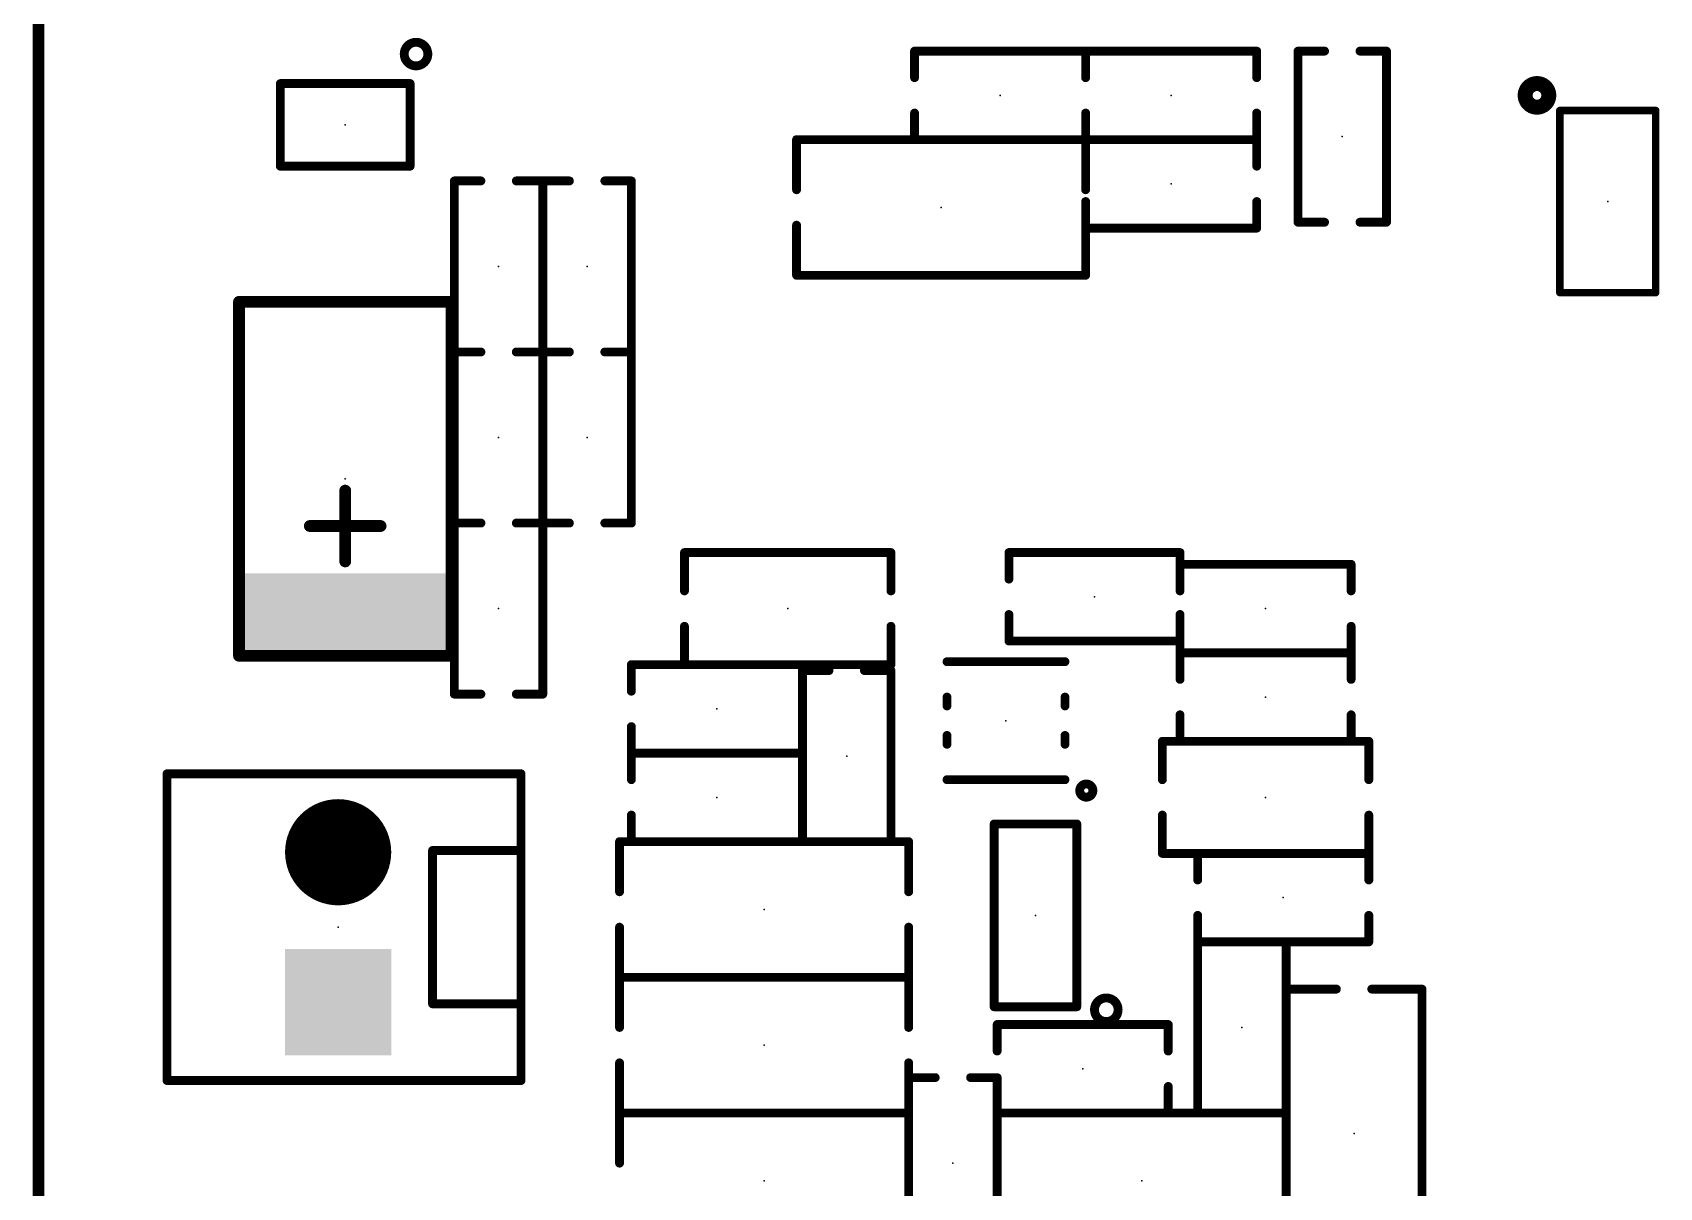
# Model space of a CAD drawing. Extents: x 0 to 89, y 0 to 124.
# Drawn here: x -0.1 to 27.48, y 71.79 to 91.37 of the extents above; entities that cross this region are included whole.
import ezdxf

# ---------------------------------------------------------------- set-up
doc = ezdxf.new("R2010")
doc.units = 0
for name, color, linetype in [('17', 82, 'CONTINUOUS'), ('20', 7, 'CONTINUOUS'), ('21', 253, 'CONTINUOUS'), ('23', 7, 'CONTINUOUS')]:
    doc.layers.add(name, color=color, linetype=linetype)

# ---------------------------------------------------------------- blocks, each defined once
blk = doc.blocks.new('RECT')
blk.add_solid([(-0.5, -0.5), (0.5, -0.5), (-0.5, 0.5), (0.5, 0.5)])
blk = doc.blocks.new('SQUAREP')
blk.add_solid([(-0.5, -0.5), (0.5, -0.5), (-0.5, 0.5), (0.5, 0.5)])
blk = doc.blocks.new('ROUNDP')
at = {"const_width": 0.5}
blk.add_lwpolyline([(0, -0.25, 1), (0, 0.25, 1), (0, -0.25)], format="xyb", dxfattribs=at)

msp = doc.modelspace()

# ---------------------------------------------------------------- linework, layer by layer
at = {"layer": '20', "const_width": 0.01}
msp.add_lwpolyline([(0, 121.92), (0, 0)], dxfattribs=at)
at = {"layer": '21'}
for points, const_width in [([(0, 121.92), (0, 0)], 0.2), ([(14.85, 90.6), (14.85, 91.05)], 0.15), ([(14.85, 91.05), (17.75, 91.05)], 0.15), ([(17.75, 91.05), (17.75, 90.6)], 0.15), ([(17.75, 90.6), (17.75, 91.05)], 0.15), ([(17.75, 91.05), (20.65, 91.05)], 0.15), ([(20.65, 91.05), (20.65, 90.6)], 0.15), ([(21.35, 88.15), (21.35, 91.05)], 0.15), ([(21.35, 91.05), (21.8, 91.05)], 0.15), ([(22.4, 91.05), (22.85, 91.05)], 0.15), ([(22.85, 91.05), (22.85, 88.15)], 0.15), ([(4.1, 90.5), (6.3, 90.5)], 0.15), ([(4.1, 89.1), (4.1, 90.5)], 0.15), ([(6.3, 90.5), (6.3, 89.1)], 0.15), ([(14.85, 89.55), (14.85, 90)], 0.15), ([(17.75, 90), (17.75, 89.55)], 0.15), ([(17.75, 89.55), (17.75, 90)], 0.15), ([(20.65, 90), (20.65, 89.55)], 0.15), ([(25.7876, 86.9562), (25.7876, 90.0438)], 0.127), ([(25.7876, 90.0438), (27.4126, 90.0438)], 0.127), ([(27.4126, 90.0438), (27.4126, 86.9562)], 0.127), ([(12.85, 88.7), (12.85, 89.55)], 0.15), ([(12.85, 89.55), (17.75, 89.55)], 0.15), ([(17.75, 89.55), (14.85, 89.55)], 0.15), ([(17.75, 89.55), (17.75, 88.7)], 0.15), ([(20.65, 89.55), (17.75, 89.55)], 0.15), ([(17.75, 89.1), (17.75, 89.55)], 0.15), ([(17.75, 89.55), (20.65, 89.55)], 0.15), ([(20.65, 89.55), (20.65, 89.1)], 0.15), ([(6.3, 89.1), (4.1, 89.1)], 0.15), ([(7.05, 85.95), (7.05, 88.85)], 0.15), ([(7.05, 88.85), (7.5, 88.85)], 0.15), ([(8.1, 88.85), (8.55, 88.85)], 0.15), ([(8.55, 88.85), (8.55, 85.95)], 0.15), ([(8.55, 85.95), (8.55, 88.85)], 0.15), ([(8.55, 88.85), (9, 88.85)], 0.15), ([(9.6, 88.85), (10.05, 88.85)], 0.15), ([(10.05, 88.85), (10.05, 85.95)], 0.15), ([(17.75, 88.05), (17.75, 88.5)], 0.15), ([(20.65, 88.5), (20.65, 88.05)], 0.15), ([(12.85, 87.25), (12.85, 88.1)], 0.15), ([(17.75, 88.1), (17.75, 87.25)], 0.15), ([(20.65, 88.05), (17.75, 88.05)], 0.15), ([(21.8, 88.15), (21.35, 88.15)], 0.15), ([(22.85, 88.15), (22.4, 88.15)], 0.15), ([(17.75, 87.25), (12.85, 87.25)], 0.15), ([(3.4, 80.8), (3.4, 86.8)], 0.2), ([(3.4, 86.8), (7, 86.8)], 0.2), ([(7, 86.8), (7, 80.8)], 0.2), ([(27.4126, 86.9562), (25.7876, 86.9562)], 0.127), ([(7.05, 83.05), (7.05, 85.95)], 0.15), ([(7.05, 85.95), (7.5, 85.95)], 0.15), ([(7.5, 85.95), (7.05, 85.95)], 0.15), ([(8.1, 85.95), (8.55, 85.95)], 0.15), ([(8.55, 85.95), (8.1, 85.95)], 0.15), ([(8.55, 85.95), (8.55, 83.05)], 0.15), ([(8.55, 83.05), (8.55, 85.95)], 0.15), ([(8.55, 85.95), (9, 85.95)], 0.15), ([(9, 85.95), (8.55, 85.95)], 0.15), ([(9.6, 85.95), (10.05, 85.95)], 0.15), ([(10.05, 85.95), (9.6, 85.95)], 0.15), ([(10.05, 85.95), (10.05, 83.05)], 0.15), ([(5.2, 82.4), (5.2, 83.6)], 0.2), ([(4.6, 83), (5.8, 83)], 0.2), ([(7.05, 80.15), (7.05, 83.05)], 0.15), ([(7.05, 83.05), (7.5, 83.05)], 0.15), ([(7.5, 83.05), (7.05, 83.05)], 0.15), ([(8.1, 83.05), (8.55, 83.05)], 0.15), ([(8.55, 83.05), (8.1, 83.05)], 0.15), ([(8.55, 83.05), (8.55, 80.15)], 0.15), ([(9, 83.05), (8.55, 83.05)], 0.15), ([(10.05, 83.05), (9.6, 83.05)], 0.15), ([(10.95, 81.9), (10.95, 82.55)], 0.15), ([(10.95, 82.55), (14.45, 82.55)], 0.15), ([(14.45, 82.55), (14.45, 81.9)], 0.15), ([(16.45, 82.1), (16.45, 82.55)], 0.15), ([(16.45, 82.55), (19.35, 82.55)], 0.15), ([(19.35, 82.55), (19.35, 82.1)], 0.15), ([(19.35, 81.9), (19.35, 82.35)], 0.15), ([(19.35, 82.35), (22.25, 82.35)], 0.15), ([(22.25, 82.35), (22.25, 81.9)], 0.15), ([(10.95, 80.65), (10.95, 81.3)], 0.15), ([(14.45, 81.3), (14.45, 80.65)], 0.15), ([(16.45, 81.05), (16.45, 81.5)], 0.15), ([(19.35, 81.5), (19.35, 81.05)], 0.15), ([(19.35, 80.85), (19.35, 81.3)], 0.15), ([(22.25, 81.3), (22.25, 80.85)], 0.15), ([(19.35, 81.05), (16.45, 81.05)], 0.15), ([(7, 80.8), (3.4, 80.8)], 0.2), ([(19.35, 80.4), (19.35, 80.85)], 0.15), ([(19.35, 80.85), (22.25, 80.85)], 0.15), ([(22.25, 80.85), (19.35, 80.85)], 0.15), ([(22.25, 80.85), (22.25, 80.4)], 0.15), ([(10.05, 80.2), (10.05, 80.65)], 0.15), ([(10.05, 80.65), (12.95, 80.65)], 0.15), ([(14.45, 80.65), (10.95, 80.65)], 0.15), ([(12.95, 80.65), (12.95, 80.2)], 0.15), ([(12.95, 77.65), (12.95, 80.55)], 0.15), ([(12.95, 80.55), (13.4, 80.55)], 0.15), ([(14, 80.55), (14.45, 80.55)], 0.15), ([(14.45, 80.55), (14.45, 77.65)], 0.15), ([(17.4, 80.7), (15.4, 80.7)], 0.15), ([(7.5, 80.15), (7.05, 80.15)], 0.15), ([(8.55, 80.15), (8.1, 80.15)], 0.15), ([(15.4, 79.95), (15.4, 80.1)], 0.15), ([(17.4, 79.95), (17.4, 80.1)], 0.15), ([(19.35, 79.35), (19.35, 79.8)], 0.15), ([(22.25, 79.8), (22.25, 79.35)], 0.15), ([(10.05, 79.15), (10.05, 79.6)], 0.15), ([(12.95, 79.6), (12.95, 79.15)], 0.15), ([(15.4, 79.3), (15.4, 79.45)], 0.15), ([(17.4, 79.3), (17.4, 79.45)], 0.15), ([(19.05, 78.7), (19.05, 79.35)], 0.15), ([(19.05, 79.35), (22.55, 79.35)], 0.15), ([(22.25, 79.35), (19.35, 79.35)], 0.15), ([(22.55, 79.35), (22.55, 78.7)], 0.15), ([(12.95, 79.15), (10.05, 79.15)], 0.15), ([(10.05, 78.7), (10.05, 79.15)], 0.15), ([(10.05, 79.15), (12.95, 79.15)], 0.15), ([(12.95, 79.15), (12.95, 78.7)], 0.15), ([(2.18, 73.6), (2.18, 78.8)], 0.15), ([(2.18, 78.8), (8.18, 78.8)], 0.15), ([(8.18, 78.8), (8.18, 77.5)], 0.15), ([(15.4, 78.7), (17.4, 78.7)], 0.15), ([(10.05, 77.65), (10.05, 78.1)], 0.15), ([(12.95, 78.1), (12.95, 77.65)], 0.15), ([(19.05, 77.45), (19.05, 78.1)], 0.15), ([(22.55, 78.1), (22.55, 77.45)], 0.15), ([(16.2, 74.85), (16.2, 77.95)], 0.15), ([(16.2, 77.95), (17.6, 77.95)], 0.15), ([(17.6, 77.95), (17.6, 74.85)], 0.15), ([(8.18, 77.5), (6.68, 77.5)], 0.15), ([(6.68, 77.5), (6.68, 74.9)], 0.15), ([(8.18, 77.5), (8.18, 74.9)], 0.15), ([(9.85, 76.8), (9.85, 77.65)], 0.15), ([(9.85, 77.65), (14.75, 77.65)], 0.15), ([(12.95, 77.65), (10.05, 77.65)], 0.15), ([(13.4, 77.65), (12.95, 77.65)], 0.15), ([(14.45, 77.65), (14, 77.65)], 0.15), ([(14.75, 77.65), (14.75, 76.8)], 0.15), ([(22.55, 77.45), (19.05, 77.45)], 0.15), ([(19.65, 77), (19.65, 77.45)], 0.15), ([(19.65, 77.45), (22.55, 77.45)], 0.15), ([(22.55, 77.45), (22.55, 77)], 0.15), ([(19.65, 75.95), (19.65, 76.4)], 0.15), ([(22.55, 76.4), (22.55, 75.95)], 0.15), ([(9.85, 75.35), (9.85, 76.2)], 0.15), ([(14.75, 76.2), (14.75, 75.35)], 0.15), ([(22.55, 75.95), (19.65, 75.95)], 0.15), ([(19.65, 73.05), (19.65, 75.95)], 0.15), ([(19.65, 75.95), (20.1, 75.95)], 0.15), ([(20.7, 75.95), (21.15, 75.95)], 0.15), ([(21.15, 75.95), (21.15, 73.05)], 0.15), ([(14.75, 75.35), (9.85, 75.35)], 0.15), ([(9.85, 74.5), (9.85, 75.35)], 0.15), ([(9.85, 75.35), (14.75, 75.35)], 0.15), ([(14.75, 75.35), (14.75, 74.5)], 0.15), ([(21.15, 70.25), (21.15, 75.15)], 0.15), ([(21.15, 75.15), (22, 75.15)], 0.15), ([(22.6, 75.15), (23.45, 75.15)], 0.15), ([(23.45, 75.15), (23.45, 70.25)], 0.15), ([(6.68, 74.9), (8.18, 74.9)], 0.15), ([(8.18, 74.9), (8.18, 73.6)], 0.15), ([(17.6, 74.85), (16.2, 74.85)], 0.15), ([(16.25, 74.1), (16.25, 74.55)], 0.15), ([(16.25, 74.55), (19.15, 74.55)], 0.15), ([(19.15, 74.55), (19.15, 74.1)], 0.15), ([(9.85, 73.05), (9.85, 73.9)], 0.15), ([(14.75, 73.9), (14.75, 73.05)], 0.15), ([(8.18, 73.6), (2.18, 73.6)], 0.15), ([(14.75, 70.75), (14.75, 73.65)], 0.15), ([(14.75, 73.65), (15.2, 73.65)], 0.15), ([(15.8, 73.65), (16.25, 73.65)], 0.15), ([(16.25, 73.65), (16.25, 70.75)], 0.15), ([(16.25, 73.05), (16.25, 73.5)], 0.15), ([(19.15, 73.5), (19.15, 73.05)], 0.15), ([(14.75, 73.05), (9.85, 73.05)], 0.15), ([(9.85, 72.2), (9.85, 73.05)], 0.15), ([(9.85, 73.05), (14.75, 73.05)], 0.15), ([(14.75, 73.05), (14.75, 72.2)], 0.15), ([(19.15, 73.05), (16.25, 73.05)], 0.15), ([(16.25, 72.2), (16.25, 73.05)], 0.15), ([(16.25, 73.05), (21.15, 73.05)], 0.15), ([(20.1, 73.05), (19.65, 73.05)], 0.15), ([(21.15, 73.05), (20.7, 73.05)], 0.15), ([(21.15, 73.05), (21.15, 72.2)], 0.15)]:
    msp.add_lwpolyline(points, dxfattribs=dict(at, const_width=const_width))
for points, const_width in [([(6.4, 90.8, 1), (6.4, 91.2, 1), (6.4, 90.8)], 0.15), ([(14.8875, 91.05, 1), (14.8125, 91.05)], 0.075), ([(14.85, 91.0875, 1), (14.85, 91.0125)], 0.075), ([(17.7875, 91.05, 1), (17.7125, 91.05)], 0.075), ([(17.7875, 91.05, 1), (17.7125, 91.05)], 0.075), ([(17.75, 91.0875, 1), (17.75, 91.0125)], 0.075), ([(17.75, 91.0125, 1), (17.75, 91.0875)], 0.075), ([(20.6875, 91.05, 1), (20.6125, 91.05)], 0.075), ([(20.65, 91.0125, 1), (20.65, 91.0875)], 0.075), ([(21.3875, 91.05, 1), (21.3125, 91.05)], 0.075), ([(21.35, 91.0875, 1), (21.35, 91.0125)], 0.075), ([(21.8, 91.0125, 1), (21.8, 91.0875)], 0.075), ([(22.4, 91.0875, 1), (22.4, 91.0125)], 0.075), ([(22.8875, 91.05, 1), (22.8125, 91.05)], 0.075), ([(22.85, 91.0125, 1), (22.85, 91.0875)], 0.075), ([(4.1, 90.5375, 1), (4.1, 90.4625)], 0.075), ([(4.1375, 90.5, 1), (4.0625, 90.5)], 0.075), ([(6.3375, 90.5, 1), (6.2625, 90.5)], 0.075), ([(6.3, 90.4625, 1), (6.3, 90.5375)], 0.075), ([(14.8125, 90.6, 1), (14.8875, 90.6)], 0.075), ([(17.7125, 90.6, 1), (17.7875, 90.6)], 0.075), ([(17.7125, 90.6, 1), (17.7875, 90.6)], 0.075), ([(20.6125, 90.6, 1), (20.6875, 90.6)], 0.075), ([(25.4, 90.1, 1), (25.4, 90.5, 1), (25.4, 90.1)], 0.254), ([(14.8875, 90, 1), (14.8125, 90)], 0.075), ([(17.7875, 90, 1), (17.7125, 90)], 0.075), ([(17.7875, 90, 1), (17.7125, 90)], 0.075), ([(20.6875, 90, 1), (20.6125, 90)], 0.075), ([(25.8194, 90.0438, 1), (25.7559, 90.0438)], 0.0635), ([(25.7876, 90.0756, 1), (25.7876, 90.0121)], 0.0635), ([(27.4444, 90.0438, 1), (27.3809, 90.0438)], 0.0635), ([(27.4126, 90.0121, 1), (27.4126, 90.0756)], 0.0635), ([(12.8875, 89.55, 1), (12.8125, 89.55)], 0.075), ([(12.85, 89.5875, 1), (12.85, 89.5125)], 0.075), ([(14.85, 89.5875, 1), (14.85, 89.5125)], 0.075), ([(17.7875, 89.55, 1), (17.7125, 89.55)], 0.075), ([(17.75, 89.5875, 1), (17.75, 89.5125)], 0.075), ([(17.7875, 89.55, 1), (17.7125, 89.55)], 0.075), ([(17.75, 89.5875, 1), (17.75, 89.5125)], 0.075), ([(17.75, 89.5125, 1), (17.75, 89.5875)], 0.075), ([(17.75, 89.5125, 1), (17.75, 89.5875)], 0.075), ([(20.6875, 89.55, 1), (20.6125, 89.55)], 0.075), ([(20.65, 89.5125, 1), (20.65, 89.5875)], 0.075), ([(20.65, 89.5125, 1), (20.65, 89.5875)], 0.075), ([(14.8125, 89.55, 1), (14.8875, 89.55)], 0.075), ([(17.7125, 89.55, 1), (17.7875, 89.55)], 0.075), ([(17.7125, 89.55, 1), (17.7875, 89.55)], 0.075), ([(20.6125, 89.55, 1), (20.6875, 89.55)], 0.075), ([(4.1, 89.1375, 1), (4.1, 89.0625)], 0.075), ([(4.0625, 89.1, 1), (4.1375, 89.1)], 0.075), ([(6.2625, 89.1, 1), (6.3375, 89.1)], 0.075), ([(6.3, 89.0625, 1), (6.3, 89.1375)], 0.075), ([(17.7125, 89.1, 1), (17.7875, 89.1)], 0.075), ([(20.6125, 89.1, 1), (20.6875, 89.1)], 0.075), ([(7.0875, 88.85, 1), (7.0125, 88.85)], 0.075), ([(7.05, 88.8875, 1), (7.05, 88.8125)], 0.075), ([(7.5, 88.8125, 1), (7.5, 88.8875)], 0.075), ([(8.1, 88.8875, 1), (8.1, 88.8125)], 0.075), ([(8.5875, 88.85, 1), (8.5125, 88.85)], 0.075), ([(8.5875, 88.85, 1), (8.5125, 88.85)], 0.075), ([(8.55, 88.8875, 1), (8.55, 88.8125)], 0.075), ([(8.55, 88.8125, 1), (8.55, 88.8875)], 0.075), ([(9, 88.8125, 1), (9, 88.8875)], 0.075), ([(9.6, 88.8875, 1), (9.6, 88.8125)], 0.075), ([(10.0875, 88.85, 1), (10.0125, 88.85)], 0.075), ([(10.05, 88.8125, 1), (10.05, 88.8875)], 0.075), ([(12.8125, 88.7, 1), (12.8875, 88.7)], 0.075), ([(17.7125, 88.7, 1), (17.7875, 88.7)], 0.075), ([(17.7875, 88.5, 1), (17.7125, 88.5)], 0.075), ([(20.6875, 88.5, 1), (20.6125, 88.5)], 0.075), ([(12.8875, 88.1, 1), (12.8125, 88.1)], 0.075), ([(17.7875, 88.1, 1), (17.7125, 88.1)], 0.075), ([(17.75, 88.0875, 1), (17.75, 88.0125)], 0.075), ([(17.7125, 88.05, 1), (17.7875, 88.05)], 0.075), ([(20.6125, 88.05, 1), (20.6875, 88.05)], 0.075), ([(20.65, 88.0125, 1), (20.65, 88.0875)], 0.075), ([(21.35, 88.1875, 1), (21.35, 88.1125)], 0.075), ([(21.3125, 88.15, 1), (21.3875, 88.15)], 0.075), ([(21.8, 88.1125, 1), (21.8, 88.1875)], 0.075), ([(22.4, 88.1875, 1), (22.4, 88.1125)], 0.075), ([(22.8125, 88.15, 1), (22.8875, 88.15)], 0.075), ([(22.85, 88.1125, 1), (22.85, 88.1875)], 0.075), ([(12.85, 87.2875, 1), (12.85, 87.2125)], 0.075), ([(12.8125, 87.25, 1), (12.8875, 87.25)], 0.075), ([(17.7125, 87.25, 1), (17.7875, 87.25)], 0.075), ([(17.75, 87.2125, 1), (17.75, 87.2875)], 0.075), ([(3.45, 86.8, 1), (3.35, 86.8)], 0.1), ([(3.4, 86.85, 1), (3.4, 86.75)], 0.1), ([(7.05, 86.8, 1), (6.95, 86.8)], 0.1), ([(7, 86.75, 1), (7, 86.85)], 0.1), ([(25.7876, 86.988, 1), (25.7876, 86.9245)], 0.0635), ([(25.7559, 86.9562, 1), (25.8194, 86.9562)], 0.0635), ([(27.3809, 86.9562, 1), (27.4444, 86.9562)], 0.0635), ([(27.4126, 86.9245, 1), (27.4126, 86.988)], 0.0635), ([(7.0875, 85.95, 1), (7.0125, 85.95)], 0.075), ([(7.05, 85.9875, 1), (7.05, 85.9125)], 0.075), ([(7.05, 85.9875, 1), (7.05, 85.9125)], 0.075), ([(7.0125, 85.95, 1), (7.0875, 85.95)], 0.075), ([(7.5, 85.9125, 1), (7.5, 85.9875)], 0.075), ([(7.5, 85.9125, 1), (7.5, 85.9875)], 0.075), ([(8.1, 85.9875, 1), (8.1, 85.9125)], 0.075), ([(8.1, 85.9875, 1), (8.1, 85.9125)], 0.075), ([(8.5875, 85.95, 1), (8.5125, 85.95)], 0.075), ([(8.5875, 85.95, 1), (8.5125, 85.95)], 0.075), ([(8.55, 85.9875, 1), (8.55, 85.9125)], 0.075), ([(8.55, 85.9875, 1), (8.55, 85.9125)], 0.075), ([(8.5125, 85.95, 1), (8.5875, 85.95)], 0.075), ([(8.5125, 85.95, 1), (8.5875, 85.95)], 0.075), ([(8.55, 85.9125, 1), (8.55, 85.9875)], 0.075), ([(8.55, 85.9125, 1), (8.55, 85.9875)], 0.075), ([(9, 85.9125, 1), (9, 85.9875)], 0.075), ([(9, 85.9125, 1), (9, 85.9875)], 0.075), ([(9.6, 85.9875, 1), (9.6, 85.9125)], 0.075), ([(9.6, 85.9875, 1), (9.6, 85.9125)], 0.075), ([(10.0875, 85.95, 1), (10.0125, 85.95)], 0.075), ([(10.0125, 85.95, 1), (10.0875, 85.95)], 0.075), ([(10.05, 85.9125, 1), (10.05, 85.9875)], 0.075), ([(10.05, 85.9125, 1), (10.05, 85.9875)], 0.075), ([(5.25, 83.6, 1), (5.15, 83.6)], 0.1), ([(4.6, 83.05, 1), (4.6, 82.95)], 0.1), ([(5.8, 82.95, 1), (5.8, 83.05)], 0.1), ([(7.0875, 83.05, 1), (7.0125, 83.05)], 0.075), ([(7.05, 83.0875, 1), (7.05, 83.0125)], 0.075), ([(7.05, 83.0875, 1), (7.05, 83.0125)], 0.075), ([(7.0125, 83.05, 1), (7.0875, 83.05)], 0.075), ([(7.5, 83.0125, 1), (7.5, 83.0875)], 0.075), ([(7.5, 83.0125, 1), (7.5, 83.0875)], 0.075), ([(8.1, 83.0875, 1), (8.1, 83.0125)], 0.075), ([(8.1, 83.0875, 1), (8.1, 83.0125)], 0.075), ([(8.5875, 83.05, 1), (8.5125, 83.05)], 0.075), ([(8.55, 83.0875, 1), (8.55, 83.0125)], 0.075), ([(8.5125, 83.05, 1), (8.5875, 83.05)], 0.075), ([(8.5125, 83.05, 1), (8.5875, 83.05)], 0.075), ([(8.55, 83.0125, 1), (8.55, 83.0875)], 0.075), ([(8.55, 83.0125, 1), (8.55, 83.0875)], 0.075), ([(9, 83.0125, 1), (9, 83.0875)], 0.075), ([(9.6, 83.0875, 1), (9.6, 83.0125)], 0.075), ([(10.0125, 83.05, 1), (10.0875, 83.05)], 0.075), ([(10.05, 83.0125, 1), (10.05, 83.0875)], 0.075), ([(10.9875, 82.55, 1), (10.9125, 82.55)], 0.075), ([(10.95, 82.5875, 1), (10.95, 82.5125)], 0.075), ([(14.4875, 82.55, 1), (14.4125, 82.55)], 0.075), ([(14.45, 82.5125, 1), (14.45, 82.5875)], 0.075), ([(16.4875, 82.55, 1), (16.4125, 82.55)], 0.075), ([(16.45, 82.5875, 1), (16.45, 82.5125)], 0.075), ([(19.3875, 82.55, 1), (19.3125, 82.55)], 0.075), ([(19.35, 82.5125, 1), (19.35, 82.5875)], 0.075), ([(5.15, 82.4, 1), (5.25, 82.4)], 0.1), ([(19.3875, 82.35, 1), (19.3125, 82.35)], 0.075), ([(19.35, 82.3875, 1), (19.35, 82.3125)], 0.075), ([(22.2875, 82.35, 1), (22.2125, 82.35)], 0.075), ([(22.25, 82.3125, 1), (22.25, 82.3875)], 0.075), ([(10.9125, 81.9, 1), (10.9875, 81.9)], 0.075), ([(14.4125, 81.9, 1), (14.4875, 81.9)], 0.075), ([(16.4125, 82.1, 1), (16.4875, 82.1)], 0.075), ([(19.3125, 82.1, 1), (19.3875, 82.1)], 0.075), ([(19.3125, 81.9, 1), (19.3875, 81.9)], 0.075), ([(22.2125, 81.9, 1), (22.2875, 81.9)], 0.075), ([(10.9875, 81.3, 1), (10.9125, 81.3)], 0.075), ([(14.4875, 81.3, 1), (14.4125, 81.3)], 0.075), ([(16.4875, 81.5, 1), (16.4125, 81.5)], 0.075), ([(19.3875, 81.5, 1), (19.3125, 81.5)], 0.075), ([(19.3875, 81.3, 1), (19.3125, 81.3)], 0.075), ([(22.2875, 81.3, 1), (22.2125, 81.3)], 0.075), ([(16.45, 81.0875, 1), (16.45, 81.0125)], 0.075), ([(16.4125, 81.05, 1), (16.4875, 81.05)], 0.075), ([(19.3125, 81.05, 1), (19.3875, 81.05)], 0.075), ([(19.35, 81.0125, 1), (19.35, 81.0875)], 0.075), ([(3.4, 80.85, 1), (3.4, 80.75)], 0.1), ([(3.35, 80.8, 1), (3.45, 80.8)], 0.1), ([(6.95, 80.8, 1), (7.05, 80.8)], 0.1), ([(7, 80.75, 1), (7, 80.85)], 0.1), ([(19.3875, 80.85, 1), (19.3125, 80.85)], 0.075), ([(19.35, 80.8875, 1), (19.35, 80.8125)], 0.075), ([(19.35, 80.8875, 1), (19.35, 80.8125)], 0.075), ([(19.3125, 80.85, 1), (19.3875, 80.85)], 0.075), ([(22.2875, 80.85, 1), (22.2125, 80.85)], 0.075), ([(22.2125, 80.85, 1), (22.2875, 80.85)], 0.075), ([(22.25, 80.8125, 1), (22.25, 80.8875)], 0.075), ([(22.25, 80.8125, 1), (22.25, 80.8875)], 0.075), ([(10.0875, 80.65, 1), (10.0125, 80.65)], 0.075), ([(10.05, 80.6875, 1), (10.05, 80.6125)], 0.075), ([(10.95, 80.6875, 1), (10.95, 80.6125)], 0.075), ([(10.9125, 80.65, 1), (10.9875, 80.65)], 0.075), ([(12.9875, 80.65, 1), (12.9125, 80.65)], 0.075), ([(12.9875, 80.55, 1), (12.9125, 80.55)], 0.075), ([(12.95, 80.5875, 1), (12.95, 80.5125)], 0.075), ([(12.95, 80.6125, 1), (12.95, 80.6875)], 0.075), ([(13.4, 80.5125, 1), (13.4, 80.5875)], 0.075), ([(14, 80.5875, 1), (14, 80.5125)], 0.075), ([(14.4125, 80.65, 1), (14.4875, 80.65)], 0.075), ([(14.4875, 80.55, 1), (14.4125, 80.55)], 0.075), ([(14.45, 80.6125, 1), (14.45, 80.6875)], 0.075), ([(14.45, 80.5125, 1), (14.45, 80.5875)], 0.075), ([(15.4, 80.7375, 1), (15.4, 80.6625)], 0.075), ([(17.4, 80.6625, 1), (17.4, 80.7375)], 0.075), ([(19.3125, 80.4, 1), (19.3875, 80.4)], 0.075), ([(22.2125, 80.4, 1), (22.2875, 80.4)], 0.075), ([(7.05, 80.1875, 1), (7.05, 80.1125)], 0.075), ([(7.0125, 80.15, 1), (7.0875, 80.15)], 0.075), ([(7.5, 80.1125, 1), (7.5, 80.1875)], 0.075), ([(8.1, 80.1875, 1), (8.1, 80.1125)], 0.075), ([(8.5125, 80.15, 1), (8.5875, 80.15)], 0.075), ([(8.55, 80.1125, 1), (8.55, 80.1875)], 0.075), ([(10.0125, 80.2, 1), (10.0875, 80.2)], 0.075), ([(12.9125, 80.2, 1), (12.9875, 80.2)], 0.075), ([(15.4375, 80.1, 1), (15.3625, 80.1)], 0.075), ([(15.3625, 79.95, 1), (15.4375, 79.95)], 0.075), ([(17.4375, 80.1, 1), (17.3625, 80.1)], 0.075), ([(17.3625, 79.95, 1), (17.4375, 79.95)], 0.075), ([(19.3875, 79.8, 1), (19.3125, 79.8)], 0.075), ([(22.2875, 79.8, 1), (22.2125, 79.8)], 0.075), ([(10.0875, 79.6, 1), (10.0125, 79.6)], 0.075), ([(12.9875, 79.6, 1), (12.9125, 79.6)], 0.075), ([(15.4375, 79.45, 1), (15.3625, 79.45)], 0.075), ([(17.4375, 79.45, 1), (17.3625, 79.45)], 0.075), ([(19.0875, 79.35, 1), (19.0125, 79.35)], 0.075), ([(19.05, 79.3875, 1), (19.05, 79.3125)], 0.075), ([(19.35, 79.3875, 1), (19.35, 79.3125)], 0.075), ([(22.25, 79.3125, 1), (22.25, 79.3875)], 0.075), ([(22.5875, 79.35, 1), (22.5125, 79.35)], 0.075), ([(22.55, 79.3125, 1), (22.55, 79.3875)], 0.075), ([(10.05, 79.1875, 1), (10.05, 79.1125)], 0.075), ([(10.0875, 79.15, 1), (10.0125, 79.15)], 0.075), ([(10.05, 79.1875, 1), (10.05, 79.1125)], 0.075), ([(10.0125, 79.15, 1), (10.0875, 79.15)], 0.075), ([(12.9875, 79.15, 1), (12.9125, 79.15)], 0.075), ([(12.9125, 79.15, 1), (12.9875, 79.15)], 0.075), ([(12.95, 79.1125, 1), (12.95, 79.1875)], 0.075), ([(12.95, 79.1125, 1), (12.95, 79.1875)], 0.075), ([(15.3625, 79.3, 1), (15.4375, 79.3)], 0.075), ([(17.3625, 79.3, 1), (17.4375, 79.3)], 0.075), ([(19.3125, 79.35, 1), (19.3875, 79.35)], 0.075), ([(22.2125, 79.35, 1), (22.2875, 79.35)], 0.075), ([(2.2175, 78.8, 1), (2.1425, 78.8)], 0.075), ([(2.18, 78.8375, 1), (2.18, 78.7625)], 0.075), ([(8.2175, 78.8, 1), (8.1425, 78.8)], 0.075), ([(8.18, 78.7625, 1), (8.18, 78.8375)], 0.075), ([(10.0125, 78.7, 1), (10.0875, 78.7)], 0.075), ([(12.9125, 78.7, 1), (12.9875, 78.7)], 0.075), ([(15.4, 78.7375, 1), (15.4, 78.6625)], 0.075), ([(17.4, 78.6625, 1), (17.4, 78.7375)], 0.075), ([(17.7613, 78.4032, 1), (17.7613, 78.6268, 1), (17.7613, 78.4032)], 0.15), ([(19.0125, 78.7, 1), (19.0875, 78.7)], 0.075), ([(22.5125, 78.7, 1), (22.5875, 78.7)], 0.075), ([(10.0875, 78.1, 1), (10.0125, 78.1)], 0.075), ([(12.9875, 78.1, 1), (12.9125, 78.1)], 0.075), ([(19.0875, 78.1, 1), (19.0125, 78.1)], 0.075), ([(22.5875, 78.1, 1), (22.5125, 78.1)], 0.075), ([(16.2375, 77.95, 1), (16.1625, 77.95)], 0.075), ([(16.2, 77.9875, 1), (16.2, 77.9125)], 0.075), ([(17.6375, 77.95, 1), (17.5625, 77.95)], 0.075), ([(17.6, 77.9125, 1), (17.6, 77.9875)], 0.075), ([(6.68, 77.5375, 1), (6.68, 77.4625)], 0.075), ([(6.7175, 77.5, 1), (6.6425, 77.5)], 0.075), ([(8.2175, 77.5, 1), (8.1425, 77.5)], 0.075), ([(8.1425, 77.5, 1), (8.2175, 77.5)], 0.075), ([(8.18, 77.4625, 1), (8.18, 77.5375)], 0.075), ([(9.8875, 77.65, 1), (9.8125, 77.65)], 0.075), ([(9.85, 77.6875, 1), (9.85, 77.6125)], 0.075), ([(10.05, 77.6875, 1), (10.05, 77.6125)], 0.075), ([(10.0125, 77.65, 1), (10.0875, 77.65)], 0.075), ([(12.95, 77.6875, 1), (12.95, 77.6125)], 0.075), ([(12.9125, 77.65, 1), (12.9875, 77.65)], 0.075), ([(12.9125, 77.65, 1), (12.9875, 77.65)], 0.075), ([(12.95, 77.6125, 1), (12.95, 77.6875)], 0.075), ([(13.4, 77.6125, 1), (13.4, 77.6875)], 0.075), ([(14, 77.6875, 1), (14, 77.6125)], 0.075), ([(14.4125, 77.65, 1), (14.4875, 77.65)], 0.075), ([(14.45, 77.6125, 1), (14.45, 77.6875)], 0.075), ([(14.7875, 77.65, 1), (14.7125, 77.65)], 0.075), ([(14.75, 77.6125, 1), (14.75, 77.6875)], 0.075), ([(19.05, 77.4875, 1), (19.05, 77.4125)], 0.075), ([(19.6875, 77.45, 1), (19.6125, 77.45)], 0.075), ([(19.65, 77.4875, 1), (19.65, 77.4125)], 0.075), ([(22.5875, 77.45, 1), (22.5125, 77.45)], 0.075), ([(22.55, 77.4125, 1), (22.55, 77.4875)], 0.075), ([(22.55, 77.4125, 1), (22.55, 77.4875)], 0.075), ([(19.0125, 77.45, 1), (19.0875, 77.45)], 0.075), ([(22.5125, 77.45, 1), (22.5875, 77.45)], 0.075), ([(19.6125, 77, 1), (19.6875, 77)], 0.075), ([(22.5125, 77, 1), (22.5875, 77)], 0.075), ([(9.8125, 76.8, 1), (9.8875, 76.8)], 0.075), ([(14.7125, 76.8, 1), (14.7875, 76.8)], 0.075), ([(19.6875, 76.4, 1), (19.6125, 76.4)], 0.075), ([(22.5875, 76.4, 1), (22.5125, 76.4)], 0.075), ([(9.8875, 76.2, 1), (9.8125, 76.2)], 0.075), ([(14.7875, 76.2, 1), (14.7125, 76.2)], 0.075), ([(19.65, 75.9875, 1), (19.65, 75.9125)], 0.075), ([(19.6875, 75.95, 1), (19.6125, 75.95)], 0.075), ([(19.65, 75.9875, 1), (19.65, 75.9125)], 0.075), ([(19.6125, 75.95, 1), (19.6875, 75.95)], 0.075), ([(20.1, 75.9125, 1), (20.1, 75.9875)], 0.075), ([(20.7, 75.9875, 1), (20.7, 75.9125)], 0.075), ([(21.1875, 75.95, 1), (21.1125, 75.95)], 0.075), ([(21.15, 75.9125, 1), (21.15, 75.9875)], 0.075), ([(22.5125, 75.95, 1), (22.5875, 75.95)], 0.075), ([(22.55, 75.9125, 1), (22.55, 75.9875)], 0.075), ([(9.85, 75.3875, 1), (9.85, 75.3125)], 0.075), ([(9.8875, 75.35, 1), (9.8125, 75.35)], 0.075), ([(9.85, 75.3875, 1), (9.85, 75.3125)], 0.075), ([(9.8125, 75.35, 1), (9.8875, 75.35)], 0.075), ([(14.7875, 75.35, 1), (14.7125, 75.35)], 0.075), ([(14.7125, 75.35, 1), (14.7875, 75.35)], 0.075), ([(14.75, 75.3125, 1), (14.75, 75.3875)], 0.075), ([(14.75, 75.3125, 1), (14.75, 75.3875)], 0.075), ([(18.1, 74.6, 1), (18.1, 75, 1), (18.1, 74.6)], 0.15), ([(21.1875, 75.15, 1), (21.1125, 75.15)], 0.075), ([(21.15, 75.1875, 1), (21.15, 75.1125)], 0.075), ([(22, 75.1125, 1), (22, 75.1875)], 0.075), ([(22.6, 75.1875, 1), (22.6, 75.1125)], 0.075), ([(23.4875, 75.15, 1), (23.4125, 75.15)], 0.075), ([(23.45, 75.1125, 1), (23.45, 75.1875)], 0.075), ([(6.68, 74.9375, 1), (6.68, 74.8625)], 0.075), ([(6.6425, 74.9, 1), (6.7175, 74.9)], 0.075), ([(8.2175, 74.9, 1), (8.1425, 74.9)], 0.075), ([(8.1425, 74.9, 1), (8.2175, 74.9)], 0.075), ([(8.18, 74.8625, 1), (8.18, 74.9375)], 0.075), ([(16.2, 74.8875, 1), (16.2, 74.8125)], 0.075), ([(16.1625, 74.85, 1), (16.2375, 74.85)], 0.075), ([(17.5625, 74.85, 1), (17.6375, 74.85)], 0.075), ([(17.6, 74.8125, 1), (17.6, 74.8875)], 0.075), ([(9.8125, 74.5, 1), (9.8875, 74.5)], 0.075), ([(14.7125, 74.5, 1), (14.7875, 74.5)], 0.075), ([(16.2875, 74.55, 1), (16.2125, 74.55)], 0.075), ([(16.25, 74.5875, 1), (16.25, 74.5125)], 0.075), ([(19.1875, 74.55, 1), (19.1125, 74.55)], 0.075), ([(19.15, 74.5125, 1), (19.15, 74.5875)], 0.075), ([(9.8875, 73.9, 1), (9.8125, 73.9)], 0.075), ([(14.7875, 73.9, 1), (14.7125, 73.9)], 0.075), ([(16.2125, 74.1, 1), (16.2875, 74.1)], 0.075), ([(19.1125, 74.1, 1), (19.1875, 74.1)], 0.075), ([(2.18, 73.6375, 1), (2.18, 73.5625)], 0.075), ([(2.1425, 73.6, 1), (2.2175, 73.6)], 0.075), ([(8.1425, 73.6, 1), (8.2175, 73.6)], 0.075), ([(8.18, 73.5625, 1), (8.18, 73.6375)], 0.075), ([(14.7875, 73.65, 1), (14.7125, 73.65)], 0.075), ([(14.75, 73.6875, 1), (14.75, 73.6125)], 0.075), ([(15.2, 73.6125, 1), (15.2, 73.6875)], 0.075), ([(15.8, 73.6875, 1), (15.8, 73.6125)], 0.075), ([(16.2875, 73.65, 1), (16.2125, 73.65)], 0.075), ([(16.25, 73.6125, 1), (16.25, 73.6875)], 0.075), ([(16.2875, 73.5, 1), (16.2125, 73.5)], 0.075), ([(19.1875, 73.5, 1), (19.1125, 73.5)], 0.075), ([(9.85, 73.0875, 1), (9.85, 73.0125)], 0.075), ([(9.8875, 73.05, 1), (9.8125, 73.05)], 0.075), ([(9.85, 73.0875, 1), (9.85, 73.0125)], 0.075), ([(9.8125, 73.05, 1), (9.8875, 73.05)], 0.075), ([(14.7875, 73.05, 1), (14.7125, 73.05)], 0.075), ([(14.7125, 73.05, 1), (14.7875, 73.05)], 0.075), ([(14.75, 73.0125, 1), (14.75, 73.0875)], 0.075), ([(14.75, 73.0125, 1), (14.75, 73.0875)], 0.075), ([(16.25, 73.0875, 1), (16.25, 73.0125)], 0.075), ([(16.2875, 73.05, 1), (16.2125, 73.05)], 0.075), ([(16.25, 73.0875, 1), (16.25, 73.0125)], 0.075), ([(16.2125, 73.05, 1), (16.2875, 73.05)], 0.075), ([(19.1125, 73.05, 1), (19.1875, 73.05)], 0.075), ([(19.15, 73.0125, 1), (19.15, 73.0875)], 0.075), ([(19.65, 73.0875, 1), (19.65, 73.0125)], 0.075), ([(19.6125, 73.05, 1), (19.6875, 73.05)], 0.075), ([(20.1, 73.0125, 1), (20.1, 73.0875)], 0.075), ([(20.7, 73.0875, 1), (20.7, 73.0125)], 0.075), ([(21.1875, 73.05, 1), (21.1125, 73.05)], 0.075), ([(21.1125, 73.05, 1), (21.1875, 73.05)], 0.075), ([(21.15, 73.0125, 1), (21.15, 73.0875)], 0.075), ([(21.15, 73.0125, 1), (21.15, 73.0875)], 0.075), ([(9.8125, 72.2, 1), (9.8875, 72.2)], 0.075), ([(14.7125, 72.2, 1), (14.7875, 72.2)], 0.075), ([(16.2125, 72.2, 1), (16.2875, 72.2)], 0.075), ([(21.1125, 72.2, 1), (21.1875, 72.2)], 0.075)]:
    msp.add_lwpolyline(points, format="xyb", dxfattribs=dict(at, const_width=const_width))
at = {"layer": '23'}
for p in [(16.3, 90.3), (19.2, 90.3), (5.2, 89.8), (22.1, 89.6), (19.2, 88.8), (15.3, 88.4), (26.6, 88.5), (7.8, 87.4), (9.3, 87.4), (7.8, 84.5), (9.3, 84.5), (5.2, 83.8), (17.9, 81.8), (7.8, 81.6), (12.7, 81.6), (20.8, 81.6), (20.8, 80.1), (11.5, 79.9), (16.4, 79.7), (13.7, 79.1), (11.5, 78.4), (20.8, 78.4), (21.1, 76.7), (12.3, 76.5), (16.9, 76.4), (5.08, 76.2), (20.4, 74.5), (12.3, 74.2), (17.7, 73.8), (22.3, 72.7), (15.5, 72.2), (12.3, 71.9), (18.7, 71.9)]:
    msp.add_point(p, dxfattribs=at)

# ---------------------------------------------------------------- block references
at = {"layer": '17', "xscale": 1.8, "yscale": 1.8, "rotation": 270}
for name, p in [('ROUNDP', (5.08, 77.47)), ('ROUNDP', (5.08, 77.47)), ('SQUAREP', (5.08, 74.93)), ('SQUAREP', (5.08, 74.93))]:
    msp.add_blockref(name, p, dxfattribs=at)
at = {"layer": '21', "xscale": 1.3, "yscale": 3.4, "rotation": 90}
msp.add_blockref('RECT', (5.2, 81.55), dxfattribs=at)

doc.saveas('drawing.dxf')
